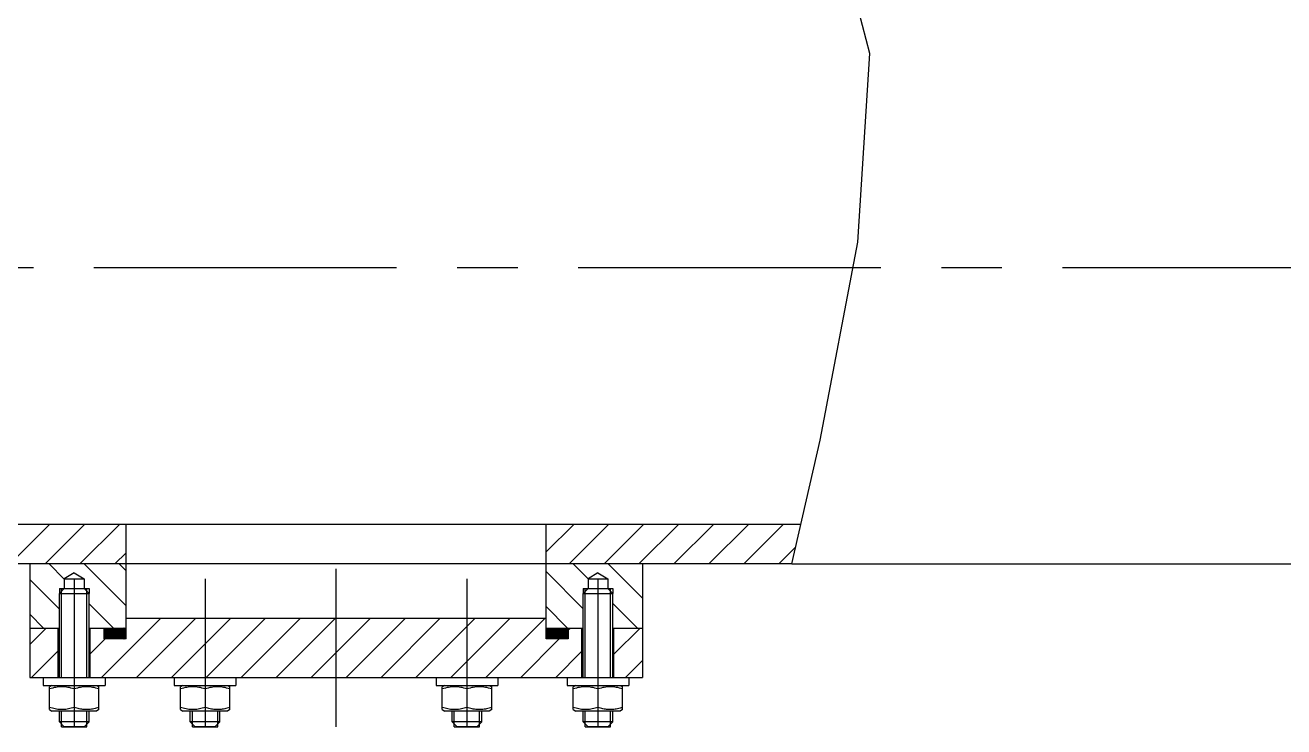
# Model space of a CAD drawing. Header units: millimetres. Extents: x 0 to 594, y 0 to 420.
# Drawn here: x 93.7 to 144.7, y 135.1 to 163.5 of the extents above; entities that cross this region are included whole.
import ezdxf

# ---------------------------------------------------------------- set-up
doc = ezdxf.new("R2010")
doc.units = ezdxf.units.MM
doc.header["$LTSCALE"] = 32.67
doc.linetypes.add('CENTER', pattern=[0.6, 0.375, -0.075, 0.075, -0.075])
doc.layers.get('0').update_dxf_attribs({"linetype": 'CONTINUOUS'})
for name, color, linetype in [('ALL_AXIS', 7, 'CONTINUOUS'), ('ALL_CHAMFER', 7, 'CONTINUOUS'), ('ALL_ROUND', 7, 'CONTINUOUS')]:
    doc.layers.add(name, color=color, linetype=linetype)

msp = doc.modelspace()

# ---------------------------------------------------------------- linework, layer by layer
at = {"color": 7, "linetype": 'Continuous'}
for p, q in [((127.9233, 162.3771), (127.0623, 165.7049)), ((127.443, 154.7304), (127.9233, 162.3771)), ((125.9144, 146.7079), (127.443, 154.7304)), ((124.7692, 141.7049), (125.9144, 146.7079)), ((125.1354, 143.3049), (87.5087, 143.3049)), ((97.82, 138.6649), (97.82, 143.3049)), ((114.82, 138.6649), (114.82, 143.3049)), ((124.7692, 141.7049), (87.3794, 141.7049)), ((93.92, 141.7049), (93.92, 137.1049)), ((118.72, 141.7049), (118.72, 137.1049)), ((95.72, 141.3452), (95.32, 141.1049)), ((95.72, 141.3452), (96.12, 141.1049)), ((116.92, 141.3452), (116.52, 141.1049)), ((116.92, 141.3452), (117.32, 141.1049)), ((95.32, 140.7049), (95.12, 140.5049)), ((95.12, 140.7049), (96.32, 140.7049)), ((95.32, 141.1049), (95.32, 140.7049)), ((95.32, 141.1049), (96.12, 141.1049)), ((96.12, 141.1049), (96.12, 140.7049)), ((96.12, 140.7049), (96.32, 140.5049)), ((116.52, 140.7049), (116.32, 140.5049)), ((116.32, 140.7049), (117.52, 140.7049)), ((116.52, 141.1049), (116.52, 140.7049)), ((116.52, 141.1049), (117.32, 141.1049)), ((117.32, 141.1049), (117.32, 140.7049)), ((117.32, 140.7049), (117.52, 140.5049)), ((95.12, 139.1049), (95.12, 140.5049)), ((96.32, 139.1049), (96.32, 140.5049)), ((116.32, 139.1049), (116.32, 140.5049)), ((117.52, 139.1049), (117.52, 140.5049)), ((93.92, 139.1049), (95.12, 139.1049)), ((95.07, 137.1049), (95.07, 139.1049)), ((96.32, 139.1049), (97.82, 139.1049)), ((96.37, 137.1049), (96.37, 139.1049)), ((96.92, 139.1049), (96.92, 138.6649)), ((97.82, 139.5049), (114.82, 139.5049)), ((114.82, 139.1049), (116.32, 139.1049)), ((115.72, 139.1049), (115.72, 138.6649)), ((116.27, 137.1049), (116.27, 139.1049)), ((117.52, 139.1049), (118.72, 139.1049)), ((117.57, 137.1049), (117.57, 139.1049)), ((97.82, 138.6649), (96.92, 138.6649)), ((115.72, 138.6649), (114.82, 138.6649)), ((93.92, 137.1049), (94.47, 137.1049)), ((96.97, 137.1049), (115.67, 137.1049)), ((118.17, 137.1049), (118.72, 137.1049)), ((94.82, 136.7849), (94.72, 136.7271)), ((94.72, 135.8026), (94.72, 136.7271)), ((95.72, 136.6378), (95.72, 135.8919)), ((96.62, 136.7849), (96.72, 136.7271)), ((96.72, 135.8026), (96.72, 136.7271)), ((100.12, 136.7849), (100.02, 136.7271)), ((100.02, 135.8026), (100.02, 136.7271)), ((101.02, 136.6378), (101.02, 135.8919)), ((101.92, 136.7849), (102.02, 136.7271)), ((102.02, 135.8026), (102.02, 136.7271)), ((110.72, 136.7849), (110.62, 136.7271)), ((110.62, 135.8026), (110.62, 136.7271)), ((111.62, 136.6378), (111.62, 135.8919)), ((112.52, 136.7849), (112.62, 136.7271)), ((112.62, 135.8026), (112.62, 136.7271)), ((116.02, 136.7849), (115.92, 136.7271)), ((115.92, 135.8026), (115.92, 136.7271)), ((116.92, 136.6378), (116.92, 135.8919)), ((117.82, 136.7849), (117.92, 136.7271)), ((117.92, 135.8026), (117.92, 136.7271)), ((94.72, 135.8026), (94.82, 135.7449)), ((96.62, 135.7449), (94.82, 135.7449)), ((96.72, 135.8026), (96.62, 135.7449)), ((100.02, 135.8026), (100.12, 135.7449)), ((101.92, 135.7449), (100.12, 135.7449)), ((102.02, 135.8026), (101.92, 135.7449)), ((110.62, 135.8026), (110.72, 135.7449)), ((112.52, 135.7449), (110.72, 135.7449)), ((112.62, 135.8026), (112.52, 135.7449)), ((115.92, 135.8026), (116.02, 135.7449)), ((117.82, 135.7449), (116.02, 135.7449)), ((117.92, 135.8026), (117.82, 135.7449)), ((95.2066, 135.1049), (96.2334, 135.1049)), ((100.5066, 135.1049), (101.5334, 135.1049)), ((111.1066, 135.1049), (112.1334, 135.1049)), ((116.4066, 135.1049), (117.4334, 135.1049))]:
    msp.add_line(p, q, dxfattribs=at)
at = {"color": 2, "linetype": 'Continuous'}
for p, q in [((93.1259, 141.7049), (94.7259, 143.3049)), ((94.5401, 141.7049), (96.1401, 143.3049)), ((95.9543, 141.7049), (97.5543, 143.3049)), ((114.82, 142.1857), (115.9391, 143.3049)), ((115.7533, 141.7049), (117.3533, 143.3049)), ((117.1675, 141.7049), (118.7675, 143.3049)), ((118.5818, 141.7049), (120.1818, 143.3049)), ((119.996, 141.7049), (121.596, 143.3049)), ((121.4102, 141.7049), (123.0102, 143.3049)), ((122.8244, 141.7049), (124.4244, 143.3049)), ((97.3686, 141.7049), (97.82, 142.1563)), ((124.2386, 141.7049), (124.9267, 142.393)), ((95.32, 141.0906), (94.7057, 141.7049)), ((97.82, 140.0049), (96.12, 141.7049)), ((97.82, 141.4191), (97.5342, 141.7049)), ((116.52, 141.1038), (115.9189, 141.7049)), ((118.72, 140.3181), (117.3332, 141.7049)), ((116.32, 139.8896), (114.82, 141.3896)), ((95.12, 139.8764), (93.92, 141.0764)), ((95.12, 140.7049), (95.12, 140.5049)), ((95.2066, 137.1049), (95.2066, 140.7049)), ((96.2334, 137.1049), (96.2334, 140.7049)), ((96.32, 140.7049), (96.32, 140.5049)), ((116.32, 140.7049), (116.32, 140.5049)), ((116.4066, 137.1049), (116.4066, 140.7049)), ((117.4334, 137.1049), (117.4334, 140.7049)), ((117.52, 140.7049), (117.52, 140.5049)), ((94.4773, 139.1049), (93.92, 139.6622)), ((97.3057, 139.1049), (96.32, 140.0906)), ((115.6905, 139.1049), (114.82, 139.9754)), ((118.5189, 139.1049), (117.52, 140.1038)), ((93.92, 138.441), (94.5838, 139.1049)), ((96.8265, 137.1049), (99.2265, 139.5049)), ((96.92, 139.0931), (96.9318, 139.1049)), ((96.92, 139.0789), (96.9459, 139.1049)), ((96.92, 139.0648), (96.9601, 139.1049)), ((96.92, 139.0507), (96.9742, 139.1049)), ((96.92, 139.0365), (96.9883, 139.1049)), ((96.92, 139.0224), (97.0025, 139.1049)), ((96.92, 139.0082), (97.0166, 139.1049)), ((96.92, 138.9941), (97.0308, 139.1049)), ((96.92, 138.9799), (97.0449, 139.1049)), ((96.92, 138.9658), (97.059, 139.1049)), ((96.92, 138.9517), (97.0732, 139.1049)), ((96.92, 138.9375), (97.0873, 139.1049)), ((96.92, 138.9234), (97.1015, 139.1049)), ((96.92, 138.9092), (97.1156, 139.1049)), ((96.92, 138.8951), (97.1298, 139.1049)), ((96.92, 138.8809), (97.1439, 139.1049)), ((96.92, 138.8668), (97.158, 139.1049)), ((96.92, 138.8527), (97.1722, 139.1049)), ((96.92, 138.8385), (97.1863, 139.1049)), ((96.92, 138.8244), (97.2005, 139.1049)), ((96.92, 138.8102), (97.2146, 139.1049)), ((96.92, 138.7961), (97.2288, 139.1049)), ((96.92, 138.7819), (97.2429, 139.1049)), ((96.92, 138.7678), (97.257, 139.1049)), ((96.92, 138.7537), (97.2712, 139.1049)), ((96.92, 138.7395), (97.2853, 139.1049)), ((96.92, 138.7254), (97.2995, 139.1049)), ((96.92, 138.7112), (97.3136, 139.1049)), ((96.92, 138.6971), (97.3277, 139.1049)), ((96.92, 138.683), (97.3419, 139.1049)), ((96.92, 138.6688), (97.356, 139.1049)), ((97.356, 138.6649), (96.92, 139.1009)), ((97.3702, 138.6649), (96.9302, 139.1049)), ((96.9302, 138.6649), (97.3702, 139.1049)), ((97.3843, 138.6649), (96.9443, 139.1049)), ((96.9443, 138.6649), (97.3843, 139.1049)), ((97.3985, 138.6649), (96.9585, 139.1049)), ((96.9585, 138.6649), (97.3985, 139.1049)), ((97.4126, 138.6649), (96.9726, 139.1049)), ((96.9726, 138.6649), (97.4126, 139.1049)), ((97.4267, 138.6649), (96.9867, 139.1049)), ((96.9867, 138.6649), (97.4267, 139.1049)), ((97.4409, 138.6649), (97.0009, 139.1049)), ((97.0009, 138.6649), (97.4409, 139.1049)), ((97.455, 138.6649), (97.015, 139.1049)), ((97.015, 138.6649), (97.455, 139.1049)), ((97.4692, 138.6649), (97.0292, 139.1049)), ((97.0292, 138.6649), (97.4692, 139.1049)), ((97.4833, 138.6649), (97.0433, 139.1049)), ((97.0433, 138.6649), (97.4833, 139.1049)), ((97.4975, 138.6649), (97.0575, 139.1049)), ((97.0575, 138.6649), (97.4975, 139.1049)), ((97.5116, 138.6649), (97.0716, 139.1049)), ((97.0716, 138.6649), (97.5116, 139.1049)), ((97.5257, 138.6649), (97.0857, 139.1049)), ((97.0857, 138.6649), (97.5257, 139.1049)), ((97.5399, 138.6649), (97.0999, 139.1049)), ((97.0999, 138.6649), (97.5399, 139.1049)), ((97.554, 138.6649), (97.114, 139.1049)), ((97.114, 138.6649), (97.554, 139.1049)), ((97.5682, 138.6649), (97.1282, 139.1049)), ((97.1282, 138.6649), (97.5682, 139.1049)), ((97.5823, 138.6649), (97.1423, 139.1049)), ((97.1423, 138.6649), (97.5823, 139.1049)), ((97.5964, 138.6649), (97.1564, 139.1049)), ((97.1564, 138.6649), (97.5964, 139.1049)), ((97.6106, 138.6649), (97.1706, 139.1049)), ((97.1706, 138.6649), (97.6106, 139.1049)), ((97.6247, 138.6649), (97.1847, 139.1049)), ((97.1847, 138.6649), (97.6247, 139.1049)), ((97.6389, 138.6649), (97.1989, 139.1049)), ((97.1989, 138.6649), (97.6389, 139.1049)), ((97.653, 138.6649), (97.213, 139.1049)), ((97.213, 138.6649), (97.653, 139.1049)), ((97.6672, 138.6649), (97.2272, 139.1049)), ((97.2272, 138.6649), (97.6672, 139.1049)), ((97.6813, 138.6649), (97.2413, 139.1049)), ((97.2413, 138.6649), (97.6813, 139.1049)), ((97.6954, 138.6649), (97.2554, 139.1049)), ((97.2554, 138.6649), (97.6954, 139.1049)), ((97.7096, 138.6649), (97.2696, 139.1049)), ((97.2696, 138.6649), (97.7096, 139.1049)), ((97.7237, 138.6649), (97.2837, 139.1049)), ((97.2837, 138.6649), (97.7237, 139.1049)), ((97.7379, 138.6649), (97.2979, 139.1049)), ((97.2979, 138.6649), (97.7379, 139.1049)), ((97.752, 138.6649), (97.312, 139.1049)), ((97.312, 138.6649), (97.752, 139.1049)), ((97.7662, 138.6649), (97.3262, 139.1049)), ((97.3262, 138.6649), (97.7662, 139.1049)), ((97.7803, 138.6649), (97.3403, 139.1049)), ((97.3403, 138.6649), (97.7803, 139.1049)), ((97.7944, 138.6649), (97.3544, 139.1049)), ((97.3544, 138.6649), (97.7944, 139.1049)), ((97.8086, 138.6649), (97.3686, 139.1049)), ((97.3686, 138.6649), (97.8086, 139.1049)), ((97.82, 138.6676), (97.3827, 139.1049)), ((97.3827, 138.6649), (97.82, 139.1021)), ((97.82, 138.6818), (97.3969, 139.1049)), ((97.82, 138.6959), (97.411, 139.1049)), ((97.82, 138.71), (97.4251, 139.1049)), ((97.82, 138.7242), (97.4393, 139.1049)), ((97.82, 138.7383), (97.4534, 139.1049)), ((97.82, 138.7525), (97.4676, 139.1049)), ((97.82, 138.7666), (97.4817, 139.1049)), ((97.82, 138.7808), (97.4959, 139.1049)), ((97.82, 138.7949), (97.51, 139.1049)), ((97.82, 138.809), (97.5241, 139.1049)), ((97.82, 138.8232), (97.5383, 139.1049)), ((97.82, 138.8373), (97.5524, 139.1049)), ((97.82, 138.8515), (97.5666, 139.1049)), ((97.82, 138.8656), (97.5807, 139.1049)), ((97.82, 138.8798), (97.5949, 139.1049)), ((97.82, 138.8939), (97.609, 139.1049)), ((97.82, 138.908), (97.6231, 139.1049)), ((97.82, 138.9222), (97.6373, 139.1049)), ((97.82, 138.9363), (97.6514, 139.1049)), ((97.82, 138.9505), (97.6656, 139.1049)), ((97.82, 138.9646), (97.6797, 139.1049)), ((97.82, 138.9787), (97.6938, 139.1049)), ((97.82, 138.9929), (97.708, 139.1049)), ((97.82, 139.007), (97.7221, 139.1049)), ((97.82, 139.0212), (97.7363, 139.1049)), ((97.82, 139.0353), (97.7504, 139.1049)), ((97.82, 139.0495), (97.7646, 139.1049)), ((97.82, 139.0636), (97.7787, 139.1049)), ((97.82, 139.0777), (97.7928, 139.1049)), ((97.82, 139.0919), (97.807, 139.1049)), ((98.2407, 137.1049), (100.6407, 139.5049)), ((99.6549, 137.1049), (102.0549, 139.5049)), ((101.0691, 137.1049), (103.4691, 139.5049)), ((102.4833, 137.1049), (104.8833, 139.5049)), ((103.8975, 137.1049), (106.2975, 139.5049)), ((105.3117, 137.1049), (107.7117, 139.5049)), ((106.726, 137.1049), (109.126, 139.5049)), ((108.1402, 137.1049), (110.5402, 139.5049)), ((109.5544, 137.1049), (111.9544, 139.5049)), ((110.9686, 137.1049), (113.3686, 139.5049)), ((112.3828, 137.1049), (114.7828, 139.5049)), ((115.26, 138.6649), (114.82, 139.1049)), ((114.82, 139.1033), (114.8216, 139.1049)), ((114.82, 139.0891), (114.8357, 139.1049)), ((114.82, 139.075), (114.8499, 139.1049)), ((114.82, 139.0608), (114.864, 139.1049)), ((114.82, 139.0467), (114.8781, 139.1049)), ((114.82, 139.0326), (114.8923, 139.1049)), ((114.82, 139.0184), (114.9064, 139.1049)), ((114.82, 139.0043), (114.9206, 139.1049)), ((114.82, 138.9901), (114.9347, 139.1049)), ((114.82, 138.976), (114.9488, 139.1049)), ((114.82, 138.9619), (114.963, 139.1049)), ((114.82, 138.9477), (114.9771, 139.1049)), ((114.82, 138.9336), (114.9913, 139.1049)), ((114.82, 138.9194), (115.0054, 139.1049)), ((114.82, 138.9053), (115.0196, 139.1049)), ((114.82, 138.8911), (115.0337, 139.1049)), ((114.82, 138.877), (115.0478, 139.1049)), ((114.82, 138.8629), (115.062, 139.1049)), ((114.82, 138.8487), (115.0761, 139.1049)), ((114.82, 138.8346), (115.0903, 139.1049)), ((114.82, 138.8204), (115.1044, 139.1049)), ((114.82, 138.8063), (115.1186, 139.1049)), ((114.82, 138.7921), (115.1327, 139.1049)), ((114.82, 138.778), (115.1468, 139.1049)), ((114.82, 138.7639), (115.161, 139.1049)), ((114.82, 138.7497), (115.1751, 139.1049)), ((114.82, 138.7356), (115.1893, 139.1049)), ((114.82, 138.7214), (115.2034, 139.1049)), ((114.82, 138.7073), (115.2175, 139.1049)), ((114.82, 138.6932), (115.2317, 139.1049)), ((114.82, 138.679), (115.2458, 139.1049)), ((114.82, 138.6649), (115.26, 139.1049)), ((115.2458, 138.6649), (114.82, 139.0907)), ((115.2741, 138.6649), (114.8341, 139.1049)), ((114.8341, 138.6649), (115.2741, 139.1049)), ((115.2883, 138.6649), (114.8483, 139.1049)), ((114.8483, 138.6649), (115.2883, 139.1049)), ((115.3024, 138.6649), (114.8624, 139.1049)), ((114.8624, 138.6649), (115.3024, 139.1049)), ((115.3165, 138.6649), (114.8765, 139.1049)), ((114.8765, 138.6649), (115.3165, 139.1049)), ((115.3307, 138.6649), (114.8907, 139.1049)), ((114.8907, 138.6649), (115.3307, 139.1049)), ((115.3448, 138.6649), (114.9048, 139.1049)), ((114.9048, 138.6649), (115.3448, 139.1049)), ((115.359, 138.6649), (114.919, 139.1049)), ((114.919, 138.6649), (115.359, 139.1049)), ((115.3731, 138.6649), (114.9331, 139.1049)), ((114.9331, 138.6649), (115.3731, 139.1049)), ((115.3873, 138.6649), (114.9473, 139.1049)), ((114.9473, 138.6649), (115.3873, 139.1049)), ((115.4014, 138.6649), (114.9614, 139.1049)), ((114.9614, 138.6649), (115.4014, 139.1049)), ((115.4155, 138.6649), (114.9755, 139.1049)), ((114.9755, 138.6649), (115.4155, 139.1049)), ((115.4297, 138.6649), (114.9897, 139.1049)), ((114.9897, 138.6649), (115.4297, 139.1049)), ((115.4438, 138.6649), (115.0038, 139.1049)), ((115.0038, 138.6649), (115.4438, 139.1049)), ((115.458, 138.6649), (115.018, 139.1049)), ((115.018, 138.6649), (115.458, 139.1049)), ((115.4721, 138.6649), (115.0321, 139.1049)), ((115.0321, 138.6649), (115.4721, 139.1049)), ((115.4862, 138.6649), (115.0462, 139.1049)), ((115.0462, 138.6649), (115.4862, 139.1049)), ((115.5004, 138.6649), (115.0604, 139.1049)), ((115.0604, 138.6649), (115.5004, 139.1049)), ((115.5145, 138.6649), (115.0745, 139.1049)), ((115.0745, 138.6649), (115.5145, 139.1049)), ((115.5287, 138.6649), (115.0887, 139.1049)), ((115.0887, 138.6649), (115.5287, 139.1049)), ((115.5428, 138.6649), (115.1028, 139.1049)), ((115.1028, 138.6649), (115.5428, 139.1049)), ((115.557, 138.6649), (115.117, 139.1049)), ((115.117, 138.6649), (115.557, 139.1049)), ((115.5711, 138.6649), (115.1311, 139.1049)), ((115.1311, 138.6649), (115.5711, 139.1049)), ((115.5852, 138.6649), (115.1452, 139.1049)), ((115.1452, 138.6649), (115.5852, 139.1049)), ((115.5994, 138.6649), (115.1594, 139.1049)), ((115.1594, 138.6649), (115.5994, 139.1049)), ((115.6135, 138.6649), (115.1735, 139.1049)), ((115.1735, 138.6649), (115.6135, 139.1049)), ((115.6277, 138.6649), (115.1877, 139.1049)), ((115.1877, 138.6649), (115.6277, 139.1049)), ((115.6418, 138.6649), (115.2018, 139.1049)), ((115.2018, 138.6649), (115.6418, 139.1049)), ((115.656, 138.6649), (115.216, 139.1049)), ((115.216, 138.6649), (115.656, 139.1049)), ((115.6701, 138.6649), (115.2301, 139.1049)), ((115.2301, 138.6649), (115.6701, 139.1049)), ((115.6842, 138.6649), (115.2442, 139.1049)), ((115.2442, 138.6649), (115.6842, 139.1049)), ((115.6984, 138.6649), (115.2584, 139.1049)), ((115.2584, 138.6649), (115.6984, 139.1049)), ((115.7125, 138.6649), (115.2725, 139.1049)), ((115.2725, 138.6649), (115.7125, 139.1049)), ((115.72, 138.6716), (115.2867, 139.1049)), ((115.2867, 138.6649), (115.72, 139.0982)), ((115.72, 138.6857), (115.3008, 139.1049)), ((115.72, 138.6998), (115.315, 139.1049)), ((115.72, 138.714), (115.3291, 139.1049)), ((115.72, 138.7281), (115.3432, 139.1049)), ((115.72, 138.7423), (115.3574, 139.1049)), ((115.72, 138.7564), (115.3715, 139.1049)), ((115.72, 138.7706), (115.3857, 139.1049)), ((115.72, 138.7847), (115.3998, 139.1049)), ((115.72, 138.7988), (115.4139, 139.1049)), ((115.72, 138.813), (115.4281, 139.1049)), ((115.72, 138.8271), (115.4422, 139.1049)), ((115.72, 138.8413), (115.4564, 139.1049)), ((115.72, 138.8554), (115.4705, 139.1049)), ((115.72, 138.8696), (115.4847, 139.1049)), ((115.72, 138.8837), (115.4988, 139.1049)), ((115.72, 138.8978), (115.5129, 139.1049)), ((115.72, 138.912), (115.5271, 139.1049)), ((115.72, 138.9261), (115.5412, 139.1049)), ((115.72, 138.9403), (115.5554, 139.1049)), ((115.72, 138.9544), (115.5695, 139.1049)), ((115.72, 138.9685), (115.5837, 139.1049)), ((115.72, 138.9827), (115.5978, 139.1049)), ((115.72, 138.9968), (115.6119, 139.1049)), ((115.72, 139.011), (115.6261, 139.1049)), ((115.72, 139.0251), (115.6402, 139.1049)), ((115.72, 139.0393), (115.6544, 139.1049)), ((115.72, 139.0534), (115.6685, 139.1049)), ((115.72, 139.0675), (115.6826, 139.1049)), ((115.72, 139.0817), (115.6968, 139.1049)), ((115.72, 139.0958), (115.7109, 139.1049)), ((115.72, 139.0278), (115.797, 139.1049)), ((117.57, 138.0494), (118.6255, 139.1049)), ((96.37, 138.0626), (96.9723, 138.6649)), ((97.3419, 138.6649), (96.92, 139.0868)), ((97.3277, 138.6649), (96.92, 139.0726)), ((97.3136, 138.6649), (96.92, 139.0585)), ((97.2995, 138.6649), (96.92, 139.0444)), ((97.2853, 138.6649), (96.92, 139.0302)), ((97.2712, 138.6649), (96.92, 139.0161)), ((97.257, 138.6649), (96.92, 139.0019)), ((97.2429, 138.6649), (96.92, 138.9878)), ((97.2288, 138.6649), (96.92, 138.9736)), ((97.2146, 138.6649), (96.92, 138.9595)), ((97.2005, 138.6649), (96.92, 138.9454)), ((97.1863, 138.6649), (96.92, 138.9312)), ((97.1722, 138.6649), (96.92, 138.9171)), ((97.158, 138.6649), (96.92, 138.9029)), ((97.1439, 138.6649), (96.92, 138.8888)), ((97.1298, 138.6649), (96.92, 138.8747)), ((97.1156, 138.6649), (96.92, 138.8605)), ((97.1015, 138.6649), (96.92, 138.8464)), ((97.0873, 138.6649), (96.92, 138.8322)), ((97.0732, 138.6649), (96.92, 138.8181)), ((97.059, 138.6649), (96.92, 138.8039)), ((97.0449, 138.6649), (96.92, 138.7898)), ((97.0308, 138.6649), (96.92, 138.7757)), ((97.0166, 138.6649), (96.92, 138.7615)), ((97.0025, 138.6649), (96.92, 138.7474)), ((96.9883, 138.6649), (96.92, 138.7332)), ((96.9742, 138.6649), (96.92, 138.7191)), ((96.9601, 138.6649), (96.92, 138.7049)), ((96.9459, 138.6649), (96.92, 138.6908)), ((96.9318, 138.6649), (96.92, 138.6767)), ((97.3969, 138.6649), (97.82, 139.088)), ((97.411, 138.6649), (97.82, 139.0738)), ((97.4251, 138.6649), (97.82, 139.0597)), ((97.4393, 138.6649), (97.82, 139.0456)), ((97.4534, 138.6649), (97.82, 139.0314)), ((97.4676, 138.6649), (97.82, 139.0173)), ((97.4817, 138.6649), (97.82, 139.0031)), ((97.4959, 138.6649), (97.82, 138.989)), ((97.51, 138.6649), (97.82, 138.9748)), ((97.5241, 138.6649), (97.82, 138.9607)), ((97.5383, 138.6649), (97.82, 138.9466)), ((97.5524, 138.6649), (97.82, 138.9324)), ((97.5666, 138.6649), (97.82, 138.9183)), ((97.5807, 138.6649), (97.82, 138.9041)), ((97.5949, 138.6649), (97.82, 138.89)), ((97.609, 138.6649), (97.82, 138.8758)), ((97.6231, 138.6649), (97.82, 138.8617)), ((97.6373, 138.6649), (97.82, 138.8476)), ((97.6514, 138.6649), (97.82, 138.8334)), ((97.6656, 138.6649), (97.82, 138.8193)), ((97.6797, 138.6649), (97.82, 138.8051)), ((97.6938, 138.6649), (97.82, 138.791)), ((97.708, 138.6649), (97.82, 138.7769)), ((97.7221, 138.6649), (97.82, 138.7627)), ((97.7363, 138.6649), (97.82, 138.7486)), ((97.7504, 138.6649), (97.82, 138.7344)), ((97.7646, 138.6649), (97.82, 138.7203)), ((97.7787, 138.6649), (97.82, 138.7061)), ((97.7928, 138.6649), (97.82, 138.692)), ((97.807, 138.6649), (97.82, 138.6779)), ((113.797, 137.1049), (115.357, 138.6649)), ((115.2317, 138.6649), (114.82, 139.0766)), ((115.2175, 138.6649), (114.82, 139.0624)), ((115.2034, 138.6649), (114.82, 139.0483)), ((115.1893, 138.6649), (114.82, 139.0342)), ((115.1751, 138.6649), (114.82, 139.02)), ((115.161, 138.6649), (114.82, 139.0059)), ((115.1468, 138.6649), (114.82, 138.9917)), ((115.1327, 138.6649), (114.82, 138.9776)), ((115.1186, 138.6649), (114.82, 138.9634)), ((115.1044, 138.6649), (114.82, 138.9493)), ((115.0903, 138.6649), (114.82, 138.9352)), ((115.0761, 138.6649), (114.82, 138.921)), ((115.062, 138.6649), (114.82, 138.9069)), ((115.0478, 138.6649), (114.82, 138.8927)), ((115.0337, 138.6649), (114.82, 138.8786)), ((115.0196, 138.6649), (114.82, 138.8645)), ((115.0054, 138.6649), (114.82, 138.8503)), ((114.9913, 138.6649), (114.82, 138.8362)), ((114.9771, 138.6649), (114.82, 138.822)), ((114.963, 138.6649), (114.82, 138.8079)), ((114.9488, 138.6649), (114.82, 138.7937)), ((114.9347, 138.6649), (114.82, 138.7796)), ((114.9206, 138.6649), (114.82, 138.7655)), ((114.9064, 138.6649), (114.82, 138.7513)), ((114.8923, 138.6649), (114.82, 138.7372)), ((114.8781, 138.6649), (114.82, 138.723)), ((114.864, 138.6649), (114.82, 138.7089)), ((114.8499, 138.6649), (114.82, 138.6947)), ((114.8357, 138.6649), (114.82, 138.6806)), ((114.8216, 138.6649), (114.82, 138.6665)), ((115.3008, 138.6649), (115.72, 139.084)), ((115.315, 138.6649), (115.72, 139.0699)), ((115.3291, 138.6649), (115.72, 139.0558)), ((115.3432, 138.6649), (115.72, 139.0416)), ((115.3574, 138.6649), (115.72, 139.0275)), ((115.3715, 138.6649), (115.72, 139.0133)), ((115.3857, 138.6649), (115.72, 138.9992)), ((115.3998, 138.6649), (115.72, 138.985)), ((115.4139, 138.6649), (115.72, 138.9709)), ((115.4281, 138.6649), (115.72, 138.9568)), ((115.4422, 138.6649), (115.72, 138.9426)), ((115.4564, 138.6649), (115.72, 138.9285)), ((115.4705, 138.6649), (115.72, 138.9143)), ((115.4847, 138.6649), (115.72, 138.9002)), ((115.4988, 138.6649), (115.72, 138.886)), ((115.5129, 138.6649), (115.72, 138.8719)), ((115.5271, 138.6649), (115.72, 138.8578)), ((115.5412, 138.6649), (115.72, 138.8436)), ((115.5554, 138.6649), (115.72, 138.8295)), ((115.5695, 138.6649), (115.72, 138.8153)), ((115.5837, 138.6649), (115.72, 138.8012)), ((115.5978, 138.6649), (115.72, 138.7871)), ((115.6119, 138.6649), (115.72, 138.7729)), ((115.6261, 138.6649), (115.72, 138.7588)), ((115.6402, 138.6649), (115.72, 138.7446)), ((115.6544, 138.6649), (115.72, 138.7305)), ((115.6685, 138.6649), (115.72, 138.7163)), ((115.6826, 138.6649), (115.72, 138.7022)), ((115.6968, 138.6649), (115.72, 138.6881)), ((115.7109, 138.6649), (115.72, 138.6739)), ((93.998, 137.1049), (95.07, 138.1768)), ((115.2112, 137.1049), (116.27, 138.1636)), ((118.0397, 137.1049), (118.72, 137.7852)), ((95.2066, 135.1049), (95.2066, 135.7449)), ((96.2334, 135.1049), (96.2334, 135.7449)), ((100.5066, 135.1049), (100.5066, 135.7449)), ((101.5334, 135.1049), (101.5334, 135.7449)), ((111.1066, 135.1049), (111.1066, 135.7449)), ((112.1334, 135.1049), (112.1334, 135.7449)), ((116.4066, 135.1049), (116.4066, 135.7449)), ((117.4334, 135.1049), (117.4334, 135.7449))]:
    msp.add_line(p, q, dxfattribs=at)
at = {"color": 7, "linetype": 'Continuous'}
for points in [[(95.72, 136.6378), (95.6543, 136.6586), (95.5899, 136.6767), (95.5272, 136.6919), (95.4653, 136.7044), (95.4037, 136.7143), (95.3424, 136.7214), (95.2811, 136.7257), (95.2199, 136.7271), (95.1586, 136.7257), (95.0973, 136.7214), (95.036, 136.7143), (94.9745, 136.7044), (94.9127, 136.6919), (94.8499, 136.6766), (94.7856, 136.6586), (94.72, 136.6378)], [(96.72, 136.6378), (96.6543, 136.6586), (96.5899, 136.6767), (96.5272, 136.6919), (96.4653, 136.7044), (96.4037, 136.7143), (96.3424, 136.7214), (96.2811, 136.7257), (96.2199, 136.7271), (96.1586, 136.7257), (96.0973, 136.7214), (96.036, 136.7143), (95.9745, 136.7044), (95.9127, 136.6919), (95.8499, 136.6766), (95.7856, 136.6586), (95.72, 136.6378)], [(101.02, 136.6378), (100.9543, 136.6586), (100.8899, 136.6767), (100.8272, 136.6919), (100.7653, 136.7044), (100.7037, 136.7143), (100.6424, 136.7214), (100.5811, 136.7257), (100.5199, 136.7271), (100.4586, 136.7257), (100.3973, 136.7214), (100.336, 136.7143), (100.2745, 136.7044), (100.2127, 136.6919), (100.1499, 136.6766), (100.0856, 136.6586), (100.02, 136.6378)], [(102.02, 136.6378), (101.9543, 136.6586), (101.8899, 136.6767), (101.8272, 136.6919), (101.7653, 136.7044), (101.7037, 136.7143), (101.6424, 136.7214), (101.5811, 136.7257), (101.5199, 136.7271), (101.4586, 136.7257), (101.3973, 136.7214), (101.336, 136.7143), (101.2745, 136.7044), (101.2127, 136.6919), (101.1499, 136.6766), (101.0856, 136.6586), (101.02, 136.6378)], [(111.62, 136.6378), (111.5543, 136.6586), (111.4899, 136.6767), (111.4272, 136.6919), (111.3653, 136.7044), (111.3037, 136.7143), (111.2424, 136.7214), (111.1811, 136.7257), (111.1199, 136.7271), (111.0586, 136.7257), (110.9973, 136.7214), (110.936, 136.7143), (110.8745, 136.7044), (110.8127, 136.6919), (110.7499, 136.6766), (110.6856, 136.6586), (110.62, 136.6378)], [(112.62, 136.6378), (112.5543, 136.6586), (112.4899, 136.6767), (112.4272, 136.6919), (112.3653, 136.7044), (112.3037, 136.7143), (112.2424, 136.7214), (112.1811, 136.7257), (112.1199, 136.7271), (112.0586, 136.7257), (111.9973, 136.7214), (111.936, 136.7143), (111.8745, 136.7044), (111.8127, 136.6919), (111.7499, 136.6766), (111.6856, 136.6586), (111.62, 136.6378)], [(116.92, 136.6378), (116.8543, 136.6586), (116.7899, 136.6767), (116.7272, 136.6919), (116.6653, 136.7044), (116.6037, 136.7143), (116.5424, 136.7214), (116.4811, 136.7257), (116.4199, 136.7271), (116.3586, 136.7257), (116.2973, 136.7214), (116.236, 136.7143), (116.1745, 136.7044), (116.1127, 136.6919), (116.0499, 136.6766), (115.9856, 136.6586), (115.92, 136.6378)], [(117.92, 136.6378), (117.8543, 136.6586), (117.7899, 136.6767), (117.7272, 136.6919), (117.6653, 136.7044), (117.6037, 136.7143), (117.5424, 136.7214), (117.4811, 136.7257), (117.4199, 136.7271), (117.3586, 136.7257), (117.2973, 136.7214), (117.236, 136.7143), (117.1745, 136.7044), (117.1127, 136.6919), (117.0499, 136.6766), (116.9856, 136.6586), (116.92, 136.6378)], [(95.72, 135.8919), (95.6615, 135.8733), (95.6041, 135.8569), (95.5481, 135.8426), (95.4929, 135.8306), (95.438, 135.8206), (95.3834, 135.8128), (95.3289, 135.8072), (95.2744, 135.8037), (95.2199, 135.8026), (95.1654, 135.8037), (95.1109, 135.8072), (95.0564, 135.8128), (95.0018, 135.8206), (94.947, 135.8306), (94.8918, 135.8427), (94.8358, 135.8569), (94.7784, 135.8733), (94.72, 135.8919)], [(96.72, 135.8919), (96.6674, 135.8751), (96.6157, 135.86), (96.565, 135.8467), (96.5151, 135.8352), (96.4656, 135.8254), (96.4163, 135.8173), (96.3672, 135.8109), (96.3181, 135.8063), (96.2691, 135.8035), (96.22, 135.8026), (96.171, 135.8035), (96.1219, 135.8063), (96.0729, 135.8109), (96.0237, 135.8172), (95.9745, 135.8253), (95.925, 135.8352), (95.8751, 135.8467), (95.8245, 135.86), (95.7727, 135.875), (95.72, 135.8919)], [(101.02, 135.8919), (100.9615, 135.8733), (100.9041, 135.8569), (100.8481, 135.8426), (100.7929, 135.8306), (100.738, 135.8206), (100.6834, 135.8128), (100.6289, 135.8072), (100.5744, 135.8037), (100.5199, 135.8026), (100.4654, 135.8037), (100.4109, 135.8072), (100.3564, 135.8128), (100.3018, 135.8206), (100.247, 135.8306), (100.1918, 135.8427), (100.1358, 135.8569), (100.0784, 135.8733), (100.02, 135.8919)], [(102.02, 135.8919), (101.9674, 135.8751), (101.9157, 135.86), (101.865, 135.8467), (101.8151, 135.8352), (101.7656, 135.8254), (101.7163, 135.8173), (101.6672, 135.8109), (101.6181, 135.8063), (101.5691, 135.8035), (101.52, 135.8026), (101.471, 135.8035), (101.4219, 135.8063), (101.3729, 135.8109), (101.3237, 135.8172), (101.2745, 135.8253), (101.225, 135.8352), (101.1751, 135.8467), (101.1245, 135.86), (101.0727, 135.875), (101.02, 135.8919)], [(111.62, 135.8919), (111.5615, 135.8733), (111.5041, 135.8569), (111.4481, 135.8426), (111.3929, 135.8306), (111.338, 135.8206), (111.2834, 135.8128), (111.2289, 135.8072), (111.1744, 135.8037), (111.1199, 135.8026), (111.0654, 135.8037), (111.0109, 135.8072), (110.9564, 135.8128), (110.9018, 135.8206), (110.847, 135.8306), (110.7918, 135.8427), (110.7358, 135.8569), (110.6784, 135.8733), (110.62, 135.8919)], [(112.62, 135.8919), (112.5674, 135.8751), (112.5157, 135.86), (112.465, 135.8467), (112.4151, 135.8352), (112.3656, 135.8254), (112.3163, 135.8173), (112.2672, 135.8109), (112.2181, 135.8063), (112.1691, 135.8035), (112.12, 135.8026), (112.071, 135.8035), (112.0219, 135.8063), (111.9729, 135.8109), (111.9237, 135.8172), (111.8745, 135.8253), (111.825, 135.8352), (111.7751, 135.8467), (111.7245, 135.86), (111.6727, 135.875), (111.62, 135.8919)], [(116.92, 135.8919), (116.8615, 135.8733), (116.8041, 135.8569), (116.7481, 135.8426), (116.6929, 135.8306), (116.638, 135.8206), (116.5834, 135.8128), (116.5289, 135.8072), (116.4744, 135.8037), (116.4199, 135.8026), (116.3654, 135.8037), (116.3109, 135.8072), (116.2564, 135.8128), (116.2018, 135.8206), (116.147, 135.8306), (116.0918, 135.8427), (116.0358, 135.8569), (115.9784, 135.8733), (115.92, 135.8919)], [(117.92, 135.8919), (117.8674, 135.8751), (117.8157, 135.86), (117.765, 135.8467), (117.7151, 135.8352), (117.6656, 135.8254), (117.6163, 135.8173), (117.5672, 135.8109), (117.5181, 135.8063), (117.4691, 135.8035), (117.42, 135.8026), (117.371, 135.8035), (117.3219, 135.8063), (117.2729, 135.8109), (117.2237, 135.8172), (117.1745, 135.8253), (117.125, 135.8352), (117.0751, 135.8467), (117.0245, 135.86), (116.9727, 135.875), (116.92, 135.8919)]]:
    msp.add_lwpolyline(points, dxfattribs=at)
at = {"layer": 'ALL_AXIS', "color": 7, "linetype": 'CENTER'}
for p, q in [((76.92, 153.7049), (251.92, 153.7049)), ((106.32, 135.1049), (106.32, 141.5049)), ((95.72, 141.1049), (95.72, 135.1049)), ((101.02, 141.1049), (101.02, 135.1049)), ((111.62, 141.1049), (111.62, 135.1049)), ((116.92, 141.1049), (116.92, 135.1049))]:
    msp.add_line(p, q, dxfattribs=at)
at = {"layer": 'ALL_AXIS', "color": 7, "linetype": 'Continuous'}
for p, q in [((95.12, 137.1049), (95.12, 140.5049)), ((96.32, 137.1049), (96.32, 140.5049)), ((116.32, 137.1049), (116.32, 140.5049)), ((117.52, 137.1049), (117.52, 140.5049)), ((94.47, 137.1049), (94.47, 136.7849)), ((94.47, 137.1049), (96.97, 137.1049)), ((96.97, 137.1049), (96.97, 136.7849)), ((99.77, 137.1049), (99.77, 136.7849)), ((102.27, 137.1049), (102.27, 136.7849)), ((110.37, 137.1049), (110.37, 136.7849)), ((112.87, 137.1049), (112.87, 136.7849)), ((115.67, 137.1049), (115.67, 136.7849)), ((115.67, 137.1049), (118.17, 137.1049)), ((118.17, 137.1049), (118.17, 136.7849)), ((94.47, 136.7849), (96.97, 136.7849)), ((94.82, 136.7849), (94.72, 136.7271)), ((96.62, 136.7849), (96.72, 136.7271)), ((99.77, 136.7849), (102.27, 136.7849)), ((100.12, 136.7849), (100.02, 136.7271)), ((101.92, 136.7849), (102.02, 136.7271)), ((110.37, 136.7849), (112.87, 136.7849)), ((110.72, 136.7849), (110.62, 136.7271)), ((112.52, 136.7849), (112.62, 136.7271)), ((115.67, 136.7849), (118.17, 136.7849)), ((116.02, 136.7849), (115.92, 136.7271)), ((117.82, 136.7849), (117.92, 136.7271)), ((95.12, 135.3049), (95.12, 135.7449)), ((96.32, 135.3049), (96.32, 135.7449)), ((100.42, 135.3049), (100.42, 135.7449)), ((101.62, 135.3049), (101.62, 135.7449)), ((111.02, 135.3049), (111.02, 135.7449)), ((112.22, 135.3049), (112.22, 135.7449)), ((116.32, 135.3049), (116.32, 135.7449)), ((117.52, 135.3049), (117.52, 135.7449))]:
    msp.add_line(p, q, dxfattribs=at)
at = {"layer": 'ALL_CHAMFER', "color": 7, "linetype": 'Continuous'}
for p, q in [((95.32, 140.7049), (95.12, 140.5049)), ((95.32, 140.7049), (96.12, 140.7049)), ((96.12, 140.7049), (96.32, 140.5049)), ((116.52, 140.7049), (116.32, 140.5049)), ((116.52, 140.7049), (117.32, 140.7049)), ((117.32, 140.7049), (117.52, 140.5049)), ((95.12, 140.5049), (96.32, 140.5049)), ((116.32, 140.5049), (117.52, 140.5049)), ((95.32, 135.1049), (95.12, 135.3049)), ((96.32, 135.3049), (95.12, 135.3049)), ((96.12, 135.1049), (95.32, 135.1049)), ((96.12, 135.1049), (96.32, 135.3049)), ((100.62, 135.1049), (100.42, 135.3049)), ((101.62, 135.3049), (100.42, 135.3049)), ((101.42, 135.1049), (100.62, 135.1049)), ((101.42, 135.1049), (101.62, 135.3049)), ((111.22, 135.1049), (111.02, 135.3049)), ((112.22, 135.3049), (111.02, 135.3049)), ((112.02, 135.1049), (111.22, 135.1049)), ((112.02, 135.1049), (112.22, 135.3049)), ((116.52, 135.1049), (116.32, 135.3049)), ((117.52, 135.3049), (116.32, 135.3049)), ((117.32, 135.1049), (116.52, 135.1049)), ((117.32, 135.1049), (117.52, 135.3049))]:
    msp.add_line(p, q, dxfattribs=at)
at = {"layer": 'ALL_ROUND', "color": 7, "linetype": 'Continuous'}
msp.add_line((124.7692, 141.7049), (263.2071, 141.7049), dxfattribs=at)

doc.saveas('drawing.dxf')
